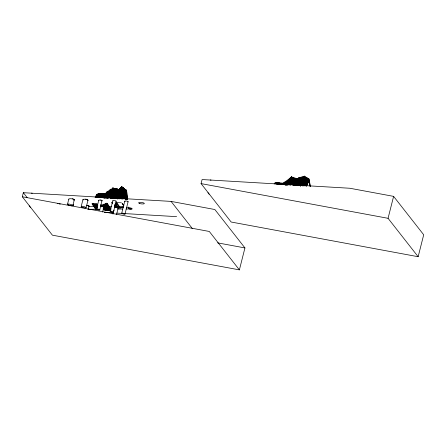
<?xml version="1.0" encoding="UTF-8"?>
<svg xmlns="http://www.w3.org/2000/svg" width="446" height="446" viewBox="0 0 446 446"><rect width="100%" height="100%" fill="white"/><g stroke="black" fill="none" stroke-linecap="round" stroke-linejoin="round"><path stroke-width="0.67" d="M120.074 194.423L120.191 198.002L120.37 193.174M120.097 193.776L120.191 191.189M118.931 197.11L118.998 191.178M119.182 197.16L119.249 191.228M119.238 198.821L119.483 195.331M119.433 198.096L119.606 195.66M119.489 198.871L119.656 190.174M119.684 198.141L119.829 190.308M117.577 197.979L117.716 193.146M117.727 197.862L118.051 194.707M117.828 198.03L118.134 195.053L117.75 190.71L116.406 189.544L113.111 198.358M117.917 198.542L118.045 197.277M118.123 198.37L118.491 194.802L118.106 190.459L116.713 188.987L113.29 198.135M118.53 195.761L118.547 193.202M118.374 198.42L118.575 192.984M118.781 195.811L118.742 192.6M116.54 198.264L116.947 195.225L116.261 191.741M116.69 198.175L117.036 195.554M116.791 198.314L117.036 196.485M116.941 198.219L117.203 196.257M117.131 198.08L117.532 195.036L116.846 191.557L116.027 189.779M117.276 197.985L117.454 196.675M117.382 198.124L117.783 195.086M117.527 198.035L117.705 196.725M115.336 198.398L115.737 195.911M115.481 198.331L116.032 194.924L114.996 192.181M115.586 198.442L115.888 196.58M115.843 197.695L116.06 196.335M116.138 197.656L116.54 195.17L116.389 197.701M116.289 197.528L116.512 196.168M295.051 185.385L295.274 184.064L293.407 182.275L291.316 177.33M295.213 185.48L295.52 183.657L293.552 181.767L291.394 176.638L287.514 184.555M277.953 184.566L278.198 183.2L275.862 184.064M278.12 184.622L278.494 182.57L275.282 183.758M280.802 184.282L281.047 182.916L277.445 184.243M114.131 198.481L114.734 195.309M114.371 197.929L114.945 194.896M114.382 198.526L114.984 195.359L113.691 193.597L112.459 188.011L113.418 191.222M114.622 197.979L115.196 194.947M114.856 198.442L115.458 195.27L114.159 193.514L115.709 195.32L115.107 198.492M114.979 198.498L115.67 194.863M115.23 198.548L115.921 194.908M112.877 198.052L113.395 195.365L112.08 194.088L110.97 189.701L107.91 197.138M113.089 197.65L113.351 196.285M113.128 198.102L113.646 195.409M113.758 197.232L114.014 195.889L112.699 194.612L111.322 189.048L108.099 196.892M114.092 197.539L114.483 195.499L112.47 193.614M111.522 198.091L112.141 194.891M111.628 198.236L112.013 196.251M111.879 198.28L115.168 189.377L115.988 191.15M112.191 197.968L112.582 195.95M112.442 198.018L112.832 196M111.383 194.489L112.71 195.281L113.061 194.818M112.548 198.163L112.933 196.179M110.145 198.035L110.664 195.387M110.268 198.091L110.775 195.521M110.396 198.08L110.915 195.437L108.896 194.612L108.244 190.894L105.663 197.968M110.647 197.494L111.026 195.565M110.926 198.085L111.444 195.443L109.432 194.618L108.924 191.691L106.717 197.734M111.177 197.5L111.556 195.571M111.177 198.135L111.695 195.487M111.305 198.191L111.678 196.262M109.298 196.942L109.593 195.493M109.415 197.032L109.705 195.599M109.655 197.461L110.062 195.426M109.906 196.864L110.173 195.526M109.906 197.511L110.313 195.471L108.947 195.66M110.028 197.584L110.558 194.908M96.135 207.847L95.862 209.207L92.227 203.794M98.599 197.533L98.873 196.168M98.85 197.578L99.263 195.532M99.112 196.942L99.386 195.582M99.346 197.506L99.759 195.465M99.475 197.556L99.882 195.51M99.72 197.6L100.133 195.56M100.278 196.814L100.551 195.448M100.389 197.539L100.662 196.179M100.517 197.589L100.79 196.223M101.209 196.117L100.935 197.478L102.056 195.381L103.282 195.577M101.058 197.522L101.331 196.162M101.186 197.528L101.593 195.482M101.309 197.572L101.721 195.532M101.733 197.472L102.145 195.432M101.861 197.522L102.268 195.482M101.983 197.522L102.535 194.796M102.519 195.526L102.112 197.567L103.282 194.963L104.119 195.805L105.657 195.053M102.535 197.522L102.942 195.476M102.658 197.572L103.071 195.526M102.786 197.572L103.216 194.116M102.909 197.617L103.728 193.536L99.687 195.504L99.073 197.439M103.472 197.745L103.885 195.699M103.6 197.79L104.007 195.749M103.723 197.79L104.135 195.749M103.851 197.84L104.258 195.794M104.347 197.963L104.899 195.236M104.475 198.007L105.022 195.287M104.598 198.007L105.15 195.281M105 196.692L105.273 195.331M105.897 196.168L105.624 197.528L107.592 191.852L108.194 195.599M106.254 197.712L106.533 196.346M106.505 197.756L106.784 196.396M107.179 197.946L107.592 195.9M107.308 197.996L107.581 196.636M107.43 197.996L107.843 195.95M107.558 198.041L107.832 196.68M108.138 198.018L108.529 196.078M108.272 198.052L108.529 196.753M108.389 198.069L108.779 196.123M127.372 199.368L126.642 190.927L127.3 199.128M126.513 199.368L126.658 198.76M126.335 191.25L126.229 189.879L125.822 190.286L126.48 198.927L126.876 198.37L127.16 198.855M126.764 199.412L126.876 198.37M67.502 204.257L68.801 199.133M72.832 205.578L74.287 199.83M81.2 206.487L82.939 199.618M86.089 207.702L87.974 200.26M88.208 209.285L89.01 206.102M96.52 209.107L98.75 200.299M99.781 209.943A1.684 0.374 14.2 0 0 97.44 209.007A1.684 0.374 14.2 0 0 97.228 209.626A1.684 0.374 14.2 0 0 99.781 209.943L101.95 200.522A1.684 0.374 14.2 0 0 100.601 199.975M102.602 212.051L103.873 207.028M110.134 211.332L112.805 200.789M113.395 212.173A1.684 0.374 14.2 0 0 111.06 211.231A1.684 0.374 14.2 0 0 110.848 211.85A1.684 0.374 14.2 0 0 113.395 212.173L116.161 201.252M113 214.113L114.025 210.06M116.545 214.448L118.212 207.869M121.708 213.238L124.752 201.224M124.969 214.08A1.684 0.374 14.2 0 0 122.633 213.143A1.684 0.374 14.2 0 0 122.421 213.757A1.684 0.374 14.2 0 0 124.969 214.08L128.108 201.687M239.39 269.869L244.938 247.931L214.849 209.525L171.08 201.402L23.337 192.694L22.3 196.758L52.394 235.165L239.39 269.869L209.297 231.463L22.3 196.758M418.147 256.718L388.059 218.311L393.606 196.374L349.837 188.251L202.099 179.548L201.062 183.607L231.151 222.019L418.147 256.718L423.7 234.78L393.606 196.374M108.545 197.795L112.459 188.011M108.746 197.567L112.71 188.056M108.802 197.834L109.287 195.972M108.997 197.617L112.359 188.691L113.011 191.635M109.27 197.756L113.184 187.972L114.304 193.006M109.465 197.533L113.435 188.017M109.521 197.795L110.006 195.933M109.716 197.578L113.329 188.703M125.878 198.587L125.727 199.15L125.226 199.061L124.54 189.706L125.477 199.106L125.627 198.542L125.911 199.011M126.274 199.15L125.337 189.751L126.023 199.106L126.67 198.637L126.525 199.2M110.017 198.264L113.853 188.39M110.268 197.868L113.763 189.059L116.088 195.337L113.763 189.059M110.273 198.297L114.104 188.435L114.862 190.966M110.519 197.912L114.014 189.104M110.719 198.141L114.555 188.268L115.503 191.429M110.798 198.381L114.46 188.937M110.97 198.18L114.806 188.318L116.98 194.852M111.048 198.431L114.711 188.987L116.59 194.69M111.55 198.464L115.246 188.736M112.147 196.915L111.795 198.119L112.52 194.974M111.801 198.515L115.497 188.781M112.046 198.163L115.419 189.422L116.512 191.791L117.198 195.27M112.136 198.28L115.832 188.546L116.991 191.072M112.208 198.531L115.754 189.188M112.386 198.325L116.083 188.597L117.242 191.117M112.637 197.979L116.005 189.238L117.097 191.602M125.209 199.284L124.406 188.742M113.039 198.091L116.462 188.942L117.253 189.756M113.362 198.403L116.657 189.589M113.446 198.537L117.069 188.736L118.262 189.957L118.43 191.903M113.719 198.152L117.014 189.338L118.357 190.503L118.469 191.747M113.903 197.929L117.32 188.781L118.513 190.002M113.97 198.197L117.265 189.383M98.025 197.338L98.638 195.404L102.68 193.436M98.231 197.165L98.633 195.911L99.603 195.604L98.633 195.911M98.276 197.388L98.889 195.454L102.931 193.486M98.482 197.216L98.884 195.956M98.822 197.388L99.436 195.454L103.478 193.486M99.029 197.216L99.43 195.961L100.4 195.655M99.28 197.266L99.681 196.006L104.42 193.709M99.759 197.611L100.378 195.677M99.971 197.439L100.367 196.179L101.091 195.827M100.01 197.656L100.629 195.722L104.671 193.754M100.222 197.483L100.618 196.229L104.158 194.333M100.885 197.054L101.298 195.744L102.134 194.835L103.377 195.03L105.546 193.971M101.136 197.104L101.549 195.788L102.385 194.88M101.153 197.533L102.307 195.426M101.643 197.656L103.11 194.339L103.974 195.203M101.844 197.517L103.361 194.389L104.225 195.253L105.328 194.712M102.089 197.082L102.485 195.839M102.569 197.762L104.091 193.848L104.816 195.448M102.814 197.466L104.007 194.478L104.699 196.006M102.82 197.807L104.342 193.893L105.066 195.499M103.065 197.517L104.258 194.523L104.949 196.056M103.533 197.868L105.111 193.341L105.819 196.318M103.79 197.533L105.362 193.386L105.802 195.164M103.784 197.918L104.392 195.989M104.041 197.578L105.273 194.094M104.531 197.873L106.148 192.772L106.577 194.088M105.2 196.251L105.875 194.121M104.782 197.918L106.399 192.823M105.451 196.296L106.126 194.172L106.371 195.922M122.003 207.669L122.053 207.028M122.254 207.719L122.304 207.078M123.559 198.509L126.14 190.832L123.659 198.687M123.815 198.537L126.391 190.877L127.049 199.078M123.916 198.715L126.173 191.217M284.922 184.354L286.003 181.137L286.929 183.73M285.033 184.622L285.752 182.492M285.167 184.393L286.248 181.176M285.128 185.123L285.931 181.957M104.888 197.712L106.878 191.875L107.458 195.71M104.972 197.952L106.772 192.65L107.207 195.666M105.139 197.762L107.124 191.919L107.497 194.54M105.223 197.996L107.023 192.7M105.708 197.834L107.269 193.28M105.88 197.645L107.843 191.897L108.044 193.163M105.958 197.885L107.519 193.324M122.566 198.916L125.727 189.784L122.784 198.76M122.817 198.961L125.978 189.834L126.084 191.206M123.035 198.805L125.761 190.169M115.871 198.503L119.026 189.55L120.565 188L119.277 189.6L116.122 198.554M116.373 197.55L119.032 189.996L120.13 188.63L120.03 198.158L120.381 188.68L119.283 190.046L116.623 197.595M121.033 198.821L124.451 189.215L121.323 198.47M121.284 198.866L124.702 189.26L124.952 192.711M121.574 198.515L124.479 189.6M124.791 189.751L124.952 189.31L125.66 198.966M121.825 198.866L125.242 189.26L122.115 198.515M122.076 198.916L125.493 189.31L122.366 198.565M125.588 189.795L125.744 189.355M97.568 197.054L98.226 195.22L101.878 193.441M97.518 197.662L98.209 195.727M97.819 197.099L98.477 195.27L102.128 193.492M97.997 197.065L98.46 195.777L101.298 194.395M120.23 198.726L123.904 188.647L120.526 198.386M120.481 198.771L124.155 188.691L120.777 198.431M105.936 197.684L108.144 191.641M105.914 198.013L108.495 190.938L108.936 193.464M106.187 197.729L108.395 191.685M106.443 198.018L109.03 190.944M109.281 190.994L106.694 198.069L109.571 190.693M106.968 197.784L109.175 191.741M117.744 189.946L114.878 197.723L117.995 189.996M114.934 198.03L117.716 190.487M115.185 198.08L118.335 189.712L119.567 189.578M115.525 197.795L118.307 190.252M118.586 189.762L115.469 197.489M115.776 197.846L118.558 190.297M306.218 185.748L308.766 178.796L310.187 186.422M306.33 186.021L308.437 180.284M306.463 185.792L309.011 178.835L310.433 186.467M306.575 186.066L308.916 179.688M285.429 184.728L287.079 180.251M285.568 184.939L287.007 181.031M285.674 184.767L287.324 180.29L287.698 181.567M285.814 184.984L287.252 181.07M115.966 198.269L118.865 190.526L119.974 188.73L116.328 198.487M116.049 198.503L118.892 190.91M119.099 190.353L119.723 188.686M116.216 198.314L120.392 187.833L119.416 190.37M119.115 190.57L118.285 192.795L120.894 187.928L121.184 198.609M119.517 198.576L123.38 188.195L123.408 188.586M119.751 198.409L123.252 189.009M119.768 198.621L123.631 188.24M120.002 198.459L123.882 188.29M117.164 198.381L121.58 186.757L122.081 186.852L122.143 188.19M117.482 197.985L121.58 186.757M117.415 198.425L121.83 186.802L121.842 187.242M117.733 198.035L121.34 187.855M122.416 198.024L122.081 186.852M118.753 198.771L122.817 187.61L118.697 198.464L118.814 190.364M119.004 198.816L123.096 188.05M123.832 198.219L123.319 187.705L123.497 190.336M294.873 185.558L297.331 179.147L298.904 177.553L299.417 185.291M295.118 185.597L297.577 179.186L299.149 177.597M295.442 185.33L297.621 179.638L298.971 178.277L299.205 185.09M305.025 185.77L307.896 178.266L308.392 181.098M305.142 186.043L308.141 178.305L308.732 181.572M305.627 185.452L308.041 179.147M117.644 198.961L122.026 187.638L122.527 187.733L123.068 196.028M116.718 202.495L116.294 202.902L116.718 202.495L120.147 207.596M117.911 198.726L122.026 187.638M117.895 199.005L122.276 187.682L122.973 198.425M118.162 198.771L122.394 188.535M122.527 187.733L122.12 188.095L122.784 198.325M106.655 197.751L109.671 189.968M106.906 197.795L109.922 190.018L110.524 193.179M106.968 198.085L110.112 189.912M107.319 197.628L110.34 189.851L111.043 193.553L111.634 194.54L112.961 195.326M107.386 197.918L110.591 189.896L111.071 192.427M107.637 197.963L110.485 190.62M107.96 197.572L110.731 190.436M295.993 185.491L298.463 179.203L300.007 177.268L300.487 185.603M296.239 185.536L298.708 179.242L300.253 177.307L300.732 185.642M296.557 185.285L298.759 179.671L300.086 178.015L300.537 185.915M303.832 185.781L307.026 177.731L307.985 183.261M303.943 186.06L307.272 177.776L308.097 182.453M304.44 185.475L307.166 178.606M96.827 197.533L97.819 195.047L101.086 193.458M97.066 197.388L97.797 195.56M97.077 197.584L98.07 195.092L101.337 193.503M97.317 197.433L98.048 195.604L100.467 194.428M285.841 185.151L288.161 179.353M286.148 184.945L288.406 179.398L289.002 181.31M297.097 185.452L299.595 179.259L301.111 176.978L301.713 184.349M297.426 185.201L299.651 179.671L300.955 177.714M297.343 185.491L299.84 179.298L301.357 177.017L301.574 179.699M297.672 185.241L299.896 179.71L301.201 177.759M293.496 185.19L296.155 178.601L298.028 178.523M293.619 185.441L296.406 178.645M293.864 185.48L296.412 179.18M283.662 184.538L284.732 181.929L285.217 183.128M283.99 184.293L284.665 182.643L285.128 183.769M283.907 184.577L284.977 181.974L285.708 183.769M284.236 184.332L284.91 182.682L285.373 183.808M302.734 185.542L306.157 177.201L307.461 184.845M302.745 186.066L306.045 178.021L307.216 184.806M302.979 185.581L306.402 177.24L307.456 183.373M303.247 185.491L306.291 178.06M107.848 196.848L111.071 188.998M108.161 197.188L111.221 189.751L112.331 194.138L114.265 195.933M111.69 189.528L108.467 197.372L111.69 189.528L112.08 191.423M108.529 197.662L111.589 190.225M109.036 197.093L111.84 190.275L112.442 193.213M298.335 185.09L302.215 176.694L302.739 181.455M298.413 185.458L302.46 176.733L302.879 180.608M298.658 185.503L302.316 177.497M299.444 185.051L303.313 176.41L303.709 179.303M299.528 185.413L302.098 179.409M299.773 185.452L303.431 177.24M301.524 185.558L305.287 176.666L306.72 185.179M301.769 185.597L305.532 176.705L306.859 184.566M302.042 185.503L305.421 177.519M292.152 184.722L294.979 178.082L296.239 179.019M292.275 184.978L295.224 178.127L296.908 179.376L297.164 180.68M292.52 185.023L295.196 178.729L296.746 179.877L296.991 181.126M289.237 178.456L286.399 185.045L288.328 180.145L288.696 181.327M286.784 184.694L289.159 179.18M286.644 185.084L289.482 178.495M287.029 184.733L289.409 179.22M96.303 197.411L97.412 194.874M96.565 197.26L97.379 195.387L100.032 194.099M96.553 197.455L97.663 194.919L100.545 193.519M300.314 185.569L304.412 176.131L306.251 185.765M300.37 185.982L304.657 176.176M300.615 186.027L304.3 176.939M290.53 184.867L293.786 177.592L294.488 178.612M290.647 185.151L293.741 178.233L295.386 180.636M290.781 184.906L294.031 177.631L295.787 180.19L296.417 182.024M291.171 184.56L293.986 178.277L295.631 180.675L296.434 183.016M286.979 184.795L290.318 177.547M287.096 185.073L290.563 177.592L291.015 178.868M287.341 185.118L290.485 178.294M118.536 192.839L120.654 188.301M121.011 198.47L120.894 187.928M288.885 185.018L292.593 177.107L293.117 178.205M289.131 185.057L292.838 177.151L295.96 183.206M289.532 184.733L292.771 177.82L296.055 184.126M95.912 197.121L97.05 194.712L99.547 193.497M95.896 197.595L97.011 195.231M96.163 197.171L97.3 194.757L99.798 193.542M96.425 197.054L97.261 195.276M287.62 184.861L291.639 176.683M287.865 184.9L291.561 177.369M301.925 179.744L303.559 176.454L303.832 178.461M95.082 197.606L96.637 194.54L98.75 193.508M95.332 197.656L96.888 194.584L99.001 193.558M95.929 196.92L96.849 195.108L100.294 193.469M282.669 184.209L283.461 182.698L284.559 184.321M282.797 184.488L283.706 182.737L284.804 184.365M283.043 184.527L283.65 183.367L284.347 184.404M300.788 179.705L302.07 177.458L302.639 182.732M281.504 184.404L282.195 183.434L283.411 184.321L285.117 183.691M281.749 184.443L282.441 183.479L283.656 184.36M298.513 179.632L299.84 177.976L300.292 185.876M297.376 179.593L298.725 178.233M100.724 195.064L102.669 194.116M103.126 194.98L105.295 193.926M106.449 196.508L107.531 196.151M274.128 183.339L276.849 182.336M274.374 183.384L277.094 182.375M274.362 183.908L278.248 182.531M276.559 183.864L279.648 182.721M276.804 183.903L279.893 182.765M277.083 184.187L279.352 183.351M277.328 184.231L279.603 183.39M277.094 184.505L281.292 182.955M279.051 184.304L281.002 183.585M278.923 184.41L282.452 183.105M279.174 184.449L282.697 183.15M280.523 184.471L283.305 183.501M281.359 184.354L283.55 183.546M282.82 184.109L285.05 183.284M283.065 184.148L285.295 183.323M284.225 184.148L285.362 183.73M286.293 183.68L287.453 183.25M286.538 183.724L287.698 183.295M117.677 208.087L123.514 207.607M126.748 207.345L128.688 207.184M296.166 179.141L297.856 179.075M88.854 206.704L97.189 206.637M100.662 206.609L111.773 206.526M114.555 206.504L123.581 206.437M87.873 209.291L96.905 209.224M103.154 209.174L110.792 209.113M117.738 209.062L122.6 209.023M126.073 208.996L130.823 208.962M104.286 212.38L113.329 212.915M116.807 213.121L123.063 213.489M124.456 213.567L176.616 216.645M108.339 195.058L109.041 195.114M280.93 184.148L282.262 184.315M210.25 179.994L211.036 180.139M201.062 183.607L388.059 218.311M121.925 187.27L122.193 198.648M123.163 188.123L123.626 198.866M122.683 188.418L123.185 188.513M123.726 188.714L124.166 198.749M120.403 188.257L120.732 188.279M124.25 189.176L124.222 192.282M123.776 189.466L124.278 189.561M125.114 190.091L125.616 190.186M124.317 190.046L124.824 190.135M126.486 191.39L126.87 199.278M120.972 197.11L120.481 188.229M120.158 207.847L120.113 207.786M31.493 193.14L32.274 193.285M217.587 242.858L244.938 247.931M117.75 190.71L116.406 189.544M110.87 208.773L106.895 203.214L107.252 203.387M95.974 209.631L96.503 209.731M111.444 194.869L109.828 194.149L109.387 191.624M112.23 194.289L113.189 194.852M294.951 178.69L296.501 179.833L296.874 181.712M109.577 194.105L110.212 194.601M110.352 195.192L109.683 194.668L109.136 191.579M109.315 195.092L108.646 194.567L108.244 192.226M293.797 182.197L295.274 183.613M113.769 194.997L112.838 194.094L112.593 192.733M103.032 194.913L103.868 195.755M207.92 192.683L209.113 194.211M171.08 201.402L192.271 228.452M96.977 206.375L97.445 206.972M23.337 192.694L27.156 197.567M29.157 205.835L30.356 207.362M113.763 193.988L114.41 194.869M283.405 183.328L284.102 184.365M122.394 203.554L123.899 205.796M122.143 203.51L123.648 205.751M121.463 202.874L121.212 202.824M120.71 202.757L120.459 202.713M119.918 202.713L119.667 202.662M122.934 207.596L122.683 207.552M119.104 202.551L118.853 202.506M118.318 202.512L118.067 202.467M121.535 207.708L121.284 207.663M117.488 202.345L117.237 202.294M120.085 208.215L116.294 202.902M115.14 202.897L118.764 208.293L115.252 203.387M115.308 204.257L117.515 207.546M115.258 204.547L117.382 207.713M114.717 204.491L116.924 207.78M114.834 204.993L116.674 207.73M115.018 205.311L116.434 207.418M114.823 205.757L115.966 207.457M114.951 206.275L115.715 207.412M111.924 202.556L112.687 203.694M114.594 206.531L115.352 207.663M111.673 202.512L112.437 203.644M114.343 206.481L115.101 207.619M107.001 203.337L110.982 209.263M106.393 203.22L110.747 209.698M106.142 203.17L110.859 210.189M105.914 203.616L110.608 210.607L105.663 203.571M105.25 203.738L109.945 210.724L105 203.688M104.855 204.257L109.164 210.685L104.604 204.212M104.069 204.207L108.384 210.629L103.818 204.156M103.667 204.72L107.486 210.4L103.416 204.669M102.948 204.742L106.767 210.423L102.697 204.697M102.469 205.199L106.031 210.501M102.218 205.154L105.78 210.456M101.537 204.993L102.608 206.582M103.316 207.641L105.094 210.289M101.287 204.943L102.357 206.531M103.422 208.12L104.843 210.244M100.612 204.753L102.039 206.872M103.104 208.466L104.174 210.055M100.718 205.238L101.788 206.827M103.21 208.945L103.924 210.005M100.439 205.589L101.153 206.649M97.027 203.883L97.741 204.948M96.776 203.839L97.847 205.428M96.23 203.839L97.652 205.957M95.979 203.789L97.401 205.907M95.411 203.816L97.557 207.011M95.16 203.766L97.306 206.961M94.602 203.805L97.116 207.552M94.351 203.761L96.866 207.501M93.794 203.8L97.038 208.633M93.543 203.75L97.15 209.124M93.353 203.56L96.659 208.488M93.03 203.8L96.654 209.191M92.779 203.755L96.403 209.146M92.562 203.577L95.868 208.499M91.976 203.75L95.611 209.157M111.193 193.057L111.756 194.004M296.032 183.724L293.641 179.298M295.81 184.087L292.526 177.781M115.536 189.366L116.406 191.256M115.692 192.059L116.523 194.255M115.453 192.778L116.283 194.974M291.394 176.638L291.874 177.915M112.509 193.157L112.95 194.662M295.542 180.145L296.384 182.598M295.587 181.221L296.189 182.977M288.083 180.106L288.818 182.47M114.644 189.539L115.369 191.947M287.179 181.622L287.519 182.799M286.176 181.996L286.65 183.763M105.156 194.601L105.434 195.716M113.184 187.972L113.462 189.238M113.724 190.47L114.41 193.558M113.078 188.658L114.02 192.873M113.557 191.847L113.836 193.096M113.156 192.276L113.44 193.553M102.106 200.756A1.684 0.374 14.2 0 1 101.827 200.873A1.695 0.429 7.1 0 0 102.101 200.756L101.95 200.522A1.695 0.429 7.1 0 0 99.709 200.048A1.695 0.429 7.1 0 0 98.906 200.538M111.94 189.572L112.464 192.103M117.326 192.761L117.672 194.506M116.657 191.306L116.897 192.516M110.234 190.57L110.792 193.503M109.822 190.737L110.379 193.67L110.965 194.657L112.297 195.448L110.714 194.612L109.683 191.278M308.788 180.279L309.847 185.988M307.796 179.102L308.381 182.358M306.92 178.562L307.74 183.222M305.175 177.48L306.597 185.915M304.412 176.131L306.006 185.72M304.847 180.245L305.07 181.567M305.287 182.888L305.504 184.209M107.581 193.213L107.854 194.963M106.85 191.964L107.246 194.495M106.377 194.222L106.7 196.552M106.148 192.772L106.326 194.038M303.274 177.887L303.464 179.264M117.9 190.208L118.129 192.806M301.686 181.043L301.903 183.724M301.011 178.4L301.513 184.56M127.511 198.71L127.55 199.172M126.441 192.627L126.647 195.37M126.19 192.577L126.731 198.977M125.945 192.115L126.196 195.56M125.053 194.088L125.41 198.916M125.365 198.76L125.393 199.172M124.651 192.204L124.847 194.969M124.991 197.048L125.142 199.122M124.317 193.664L124.663 198.498M124.217 193.151L124.406 195.928M123.849 190.487L124.272 196.719M123.966 193.101L124.155 195.883M123.67 192.967L123.977 197.572M123.319 191.418L123.068 187.66L118.948 198.509L119.076 191.061M123.408 192.761L123.771 198.186M122.388 193.542L122.449 194.88M122.511 196.218L122.572 197.556M121.897 188.162L121.987 190.208M122.143 193.609L122.265 196.335M299.043 181.461L299.171 185.252M120.643 187.883L120.916 197.896M119.589 190.944L119.639 194.367M119.422 191.429L119.444 192.728M114.851 207.607A1.773 0.452 7.1 0 1 116.651 207.184A1.773 0.452 7.1 0 1 117.878 208.048M100.501 206.409A1.767 0.452 7.1 0 1 102.786 206.426A1.767 0.452 7.1 0 1 103.751 207.128M102.385 206.208A1.756 0.39 14.2 0 1 103.544 207.134M130.126 208.895A1.884 0.479 7.1 0 1 128.381 208.109A1.884 0.479 7.1 0 1 130.918 208.059A1.884 0.479 7.1 0 1 131.787 208.867M57.272 203.577A2.174 0.552 7.1 0 1 57.796 203.588M58.917 203.722A2.174 0.552 7.1 0 1 59.876 203.978M73.439 205.416A1.996 0.507 7.1 0 0 73.01 204.753A1.99 0.446 14.2 0 1 73.451 205.361M68.868 199.323A2.76 0.702 7.1 0 1 72.007 198.838A2.76 0.702 7.1 0 1 73.858 200.126M72.408 198.738A2.743 0.613 14.2 0 1 73.88 200.031M59.452 203.766A2.158 0.479 14.2 0 1 60.221 204.134M86.373 205.483A1.583 0.401 7.1 0 1 88.592 205.762A1.583 0.401 7.1 0 1 88.503 206.325M87.544 205.372A1.578 0.351 14.2 0 1 88.921 205.935A1.578 0.351 14.2 0 1 88.525 206.23M83.224 199.981A2.531 0.647 7.1 0 1 85.56 199.301A2.531 0.647 7.1 0 1 87.583 200.533M85.621 199.083A2.52 0.563 14.2 0 1 87.606 200.444M112.966 201.029A1.689 0.429 7.1 0 1 114.616 200.605A1.689 0.429 7.1 0 1 115.865 201.43M125.148 201.586A1.689 0.429 7.1 0 1 125.237 201.012A1.689 0.429 7.1 0 1 127.495 201.246A1.689 0.429 7.1 0 1 127.812 201.865M122.31 203.008L122.31 203.008M115.938 202.3L115.938 202.3M120.676 207.613L120.676 207.613M128.816 208.617A1.873 0.418 14.2 0 0 131.888 209.191A1.873 0.418 14.2 0 0 129.747 208.126A1.873 0.418 14.2 0 0 128.816 208.617M68.21 204.881A2.743 0.613 14.2 0 0 72.715 205.718A2.743 0.613 14.2 0 0 69.57 204.162A2.743 0.613 14.2 0 0 68.21 204.881M139.698 203.515A2.866 0.73 7.1 0 0 144.298 203.593A2.866 0.73 7.1 0 0 140.468 202.345A2.866 0.73 7.1 0 0 139.698 203.515M81.852 207.061A2.52 0.563 14.2 0 0 85.983 207.83A2.52 0.563 14.2 0 0 83.101 206.403A2.52 0.563 14.2 0 0 81.852 207.061"/></g></svg>
